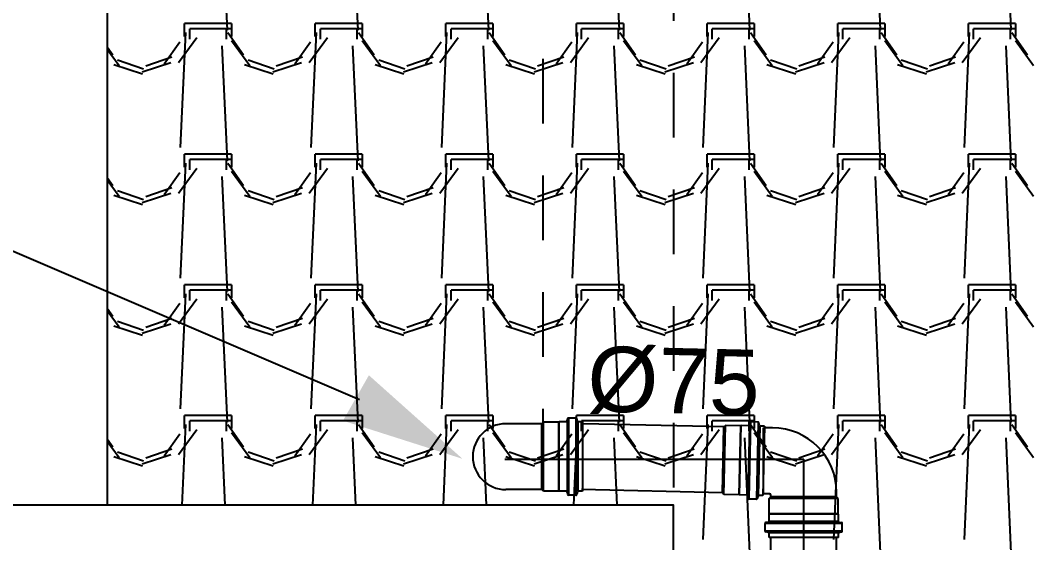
# Model space of a CAD drawing. Header units: millimetres. Extents: x 3923 to 4007, y 744 to 863.
# Drawn here: x 3931.109 to 3933.053, y 851.848 to 852.856 of the extents above; entities that cross this region are included whole.
import ezdxf
from ezdxf.enums import TextEntityAlignment as Align

# ---------------------------------------------------------------- set-up
doc = ezdxf.new("R2010")
doc.units = ezdxf.units.MM
doc.linetypes.add('HIDDEN2', pattern=[0.1875, 0.125, -0.0625])
for name, color, linetype in [('-HIDRO', 8, 'Continuous'), ('A-PEN-C', 4, 'Continuous'), ('Esgoto', 5, 'Continuous'), ('Texto-Tubos', 7, 'Continuous'), ('TigreCad', 3, 'Continuous'), ('Tinterno', 9, 'Continuous')]:
    doc.layers.add(name, color=color, linetype=linetype)
doc.styles.add('TCTUBOS-TXT', font='arial.ttf')

# ---------------------------------------------------------------- blocks, each defined once
blk = doc.blocks.new('j9n75p')
at = {"layer": 'TigreCad'}
for p, q in [((41.5, 37.8), (34.9, 37.8)), ((43.3, 39.6), (41.5, 37.8)), ((61, 39.6), (43.3, 39.6)), ((43.3, 39.6), (43.3, -39.5)), ((61.3, 39.8), (61, 39.6)), ((61, 39.6), (61, -39.5)), ((69.7, 39.8), (61.3, 39.8)), ((70.7, 40.7), (71, 43.4)), ((80.7, 44.3), (72, 44.3)), ((72, 43.3), (72, -43.3)), ((80.7, 43.3), (80.7, -43.3)), ((82.5, 40.5), (81.7, 43.6)), ((88, 39.8), (83.4, 39.8)), ((88, 39.8), (88, -39.8)), ((-37.7, -35.9), (-37.7, -46)), ((37.8, -39.2), (37.8, -46)), ((41.5, -37.7), (39.3, -37.7)), ((43.3, -39.5), (41.5, -37.7)), ((61, -39.5), (43.3, -39.5)), ((61.3, -39.8), (61, -39.5)), ((69.7, -39.8), (61.3, -39.8)), ((70.7, -40.7), (71, -43.4)), ((80.7, -44.3), (72, -44.3)), ((82.5, -40.5), (81.7, -43.6)), ((88, -39.8), (83.4, -39.8))]:
    blk.add_line(p, q, dxfattribs=at)
for centre, radius, start, end in [((36, -35.9), 73.7, 90, 180), ((69.7, 40.8), 1, 270, 355), ((72, 43.3), 1, 90, 175), ((80.7, 43.3), 1, 15, 90), ((83.4, 40.8), 1, 195, 270), ((39.3, -39.2), 1.5, 90, 180), ((69.7, -40.8), 1, 5, 90), ((72, -43.3), 1, 185, 270), ((80.7, -43.3), 1, 270, 345), ((83.4, -40.8), 1, 90, 165)]:
    blk.add_arc(centre, radius, start, end, dxfattribs=at)
at = {"layer": 'Tinterno'}
for p, q in [((41.5, 37.8), (41.5, -37.7)), ((61.3, 39.8), (61.3, -39.8)), ((69.7, 39.8), (69.7, -39.8)), ((70.7, 39.8), (70.7, -39.8)), ((82.7, 39.8), (82.7, -39.8)), ((37.8, -46), (-37.7, -46))]:
    blk.add_line(p, q, dxfattribs=at)
blk = doc.blocks.new('j9n75d')
at = {"layer": 'TigreCad'}
for p, q in [((41.5, 37.8), (0, 37.8)), ((43.3, 39.6), (41.5, 37.8)), ((43.3, -39.6), (43.3, 39.6)), ((61, 39.6), (43.3, 39.6)), ((61.3, 39.8), (61, 39.6)), ((61, -39.6), (61, 39.6)), ((69.7, 39.8), (61.3, 39.8)), ((70.7, 40.7), (71, 43.4)), ((80.7, 44.3), (72, 44.3)), ((72, 43.3), (72, -43.3)), ((80.7, 43.3), (80.7, -43.3)), ((82.5, 40.5), (81.7, 43.6)), ((88, 39.8), (83.4, 39.8)), ((88, 39.8), (88, -39.8)), ((41.5, -37.8), (0, -37.8)), ((43.3, -39.6), (41.5, -37.8)), ((61, -39.6), (43.3, -39.6)), ((61.3, -39.8), (61, -39.6)), ((69.7, -39.8), (61.3, -39.8)), ((70.7, -40.7), (71, -43.4)), ((80.7, -44.3), (72, -44.3)), ((82.5, -40.5), (81.7, -43.6)), ((88, -39.8), (83.4, -39.8))]:
    blk.add_line(p, q, dxfattribs=at)
for centre, radius, start, end in [((0, 0), 37.8, 90, 270), ((69.7, 40.8), 1, 270, 355), ((72, 43.3), 1, 90, 175), ((80.7, 43.3), 1, 15, 90), ((83.4, 40.8), 1, 195, 270), ((69.7, -40.8), 1, 5, 90), ((72, -43.3), 1, 185, 270), ((80.7, -43.3), 1, 270, 345), ((83.4, -40.8), 1, 90, 165)]:
    blk.add_arc(centre, radius, start, end, dxfattribs=at)
at = {"layer": 'Tinterno'}
for p, q in [((41.5, -37.8), (41.5, 37.8)), ((61.3, -39.8), (61.3, 39.8)), ((70.7, 39.8), (70.7, -39.8)), ((82.7, 39.8), (82.7, -39.8))]:
    blk.add_line(p, q, dxfattribs=at)
blk = doc.blocks.new('11030904p')
at = {"layer": 'TigreCad'}
for p, q in [((0, -39.8), (0, 39.8)), ((0, 39.8), (4.6, 39.8)), ((5.5, 40.5), (6.3, 43.6)), ((7.3, 44.3), (16, 44.3)), ((7.3, -43.3), (7.3, 43.3)), ((16, -43.3), (16, 43.3)), ((17.3, 40.7), (17, 43.4)), ((18.3, 39.8), (26.7, 39.8)), ((26.7, 39.8), (27, 39.6)), ((27, 39.6), (44.7, 39.6)), ((44.7, 39.6), (46.5, 37.8)), ((46.5, 37.8), (46.5, -37.7)), ((0, -39.8), (4.6, -39.8)), ((5.5, -40.5), (6.3, -43.6)), ((7.3, -44.3), (16, -44.3)), ((17.3, -40.7), (17, -43.4)), ((18.3, -39.8), (26.7, -39.8)), ((26.7, -39.8), (27, -39.5)), ((27, -39.5), (44.7, -39.5)), ((44.7, -39.5), (46.5, -37.7))]:
    blk.add_line(p, q, dxfattribs=at)
for centre, start, end in [((4.6, 40.8), 270, 345), ((7.3, 43.3), 90, 165), ((16, 43.3), 5, 90), ((18.3, 40.8), 185, 270), ((4.6, -40.8), 15, 90), ((7.3, -43.3), 195, 270), ((16, -43.3), 270, 355), ((18.3, -40.8), 90, 175)]:
    blk.add_arc(centre, 1, start, end, dxfattribs=at)
at = {"layer": 'Tinterno'}
for p, q in [((5.3, -39.8), (5.3, 39.8)), ((17.3, -39.8), (17.3, 39.8)), ((26.7, 39.8), (26.7, -39.8)), ((27, 39.6), (27, -39.5)), ((44.7, 39.6), (44.7, -39.5))]:
    blk.add_line(p, q, dxfattribs=at)

msp = doc.modelspace()

# ---------------------------------------------------------------- linework, layer by layer
at = {"layer": '-HIDRO', "linetype": 'Continuous'}
for p, q in [((3931.2771, 856.5466), (3931.2771, 851.9205)), ((3931.4983, 853.0586), (3931.5083, 852.8368)), ((3931.7503, 853.0586), (3931.7603, 852.8368)), ((3932.0023, 853.0586), (3932.0123, 852.8368)), ((3932.2543, 853.0586), (3932.2643, 852.8368)), ((3932.5063, 853.0586), (3932.5163, 852.8368)), ((3932.7583, 853.0586), (3932.7683, 852.8368)), ((3933.0103, 853.0586), (3933.0203, 852.8368)), ((3931.5068, 852.8496), (3931.4262, 852.8496)), ((3931.4262, 852.8244), (3931.4262, 852.8496)), ((3931.5068, 852.8395), (3931.4362, 852.8395)), ((3931.4362, 852.8193), (3931.4362, 852.8395)), ((3931.5169, 852.8496), (3931.5068, 852.8496)), ((3931.5068, 852.8395), (3931.5068, 852.8193)), ((3931.5169, 852.8395), (3931.5068, 852.8395)), ((3931.5169, 852.8496), (3931.5169, 852.8244)), ((3931.7588, 852.8496), (3931.6782, 852.8496)), ((3931.6782, 852.8244), (3931.6782, 852.8496)), ((3931.7588, 852.8395), (3931.6882, 852.8395)), ((3931.6882, 852.8193), (3931.6882, 852.8395)), ((3931.7689, 852.8496), (3931.7588, 852.8496)), ((3931.7588, 852.8395), (3931.7588, 852.8193)), ((3931.7689, 852.8395), (3931.7588, 852.8395)), ((3931.7689, 852.8496), (3931.7689, 852.8244)), ((3932.0108, 852.8496), (3931.9302, 852.8496)), ((3931.9302, 852.8244), (3931.9302, 852.8496)), ((3932.0108, 852.8395), (3931.9402, 852.8395)), ((3931.9402, 852.8193), (3931.9402, 852.8395)), ((3932.0209, 852.8496), (3932.0108, 852.8496)), ((3932.0108, 852.8395), (3932.0108, 852.8193)), ((3932.0209, 852.8395), (3932.0108, 852.8395)), ((3932.0209, 852.8496), (3932.0209, 852.8244)), ((3932.2628, 852.8496), (3932.1822, 852.8496)), ((3932.1822, 852.8244), (3932.1822, 852.8496)), ((3932.2628, 852.8395), (3932.1922, 852.8395)), ((3932.1922, 852.8193), (3932.1922, 852.8395)), ((3932.2729, 852.8496), (3932.2628, 852.8496)), ((3932.2628, 852.8395), (3932.2628, 852.8193)), ((3932.2729, 852.8395), (3932.2628, 852.8395)), ((3932.2729, 852.8496), (3932.2729, 852.8244)), ((3932.5148, 852.8496), (3932.4342, 852.8496)), ((3932.4342, 852.8244), (3932.4342, 852.8496)), ((3932.5148, 852.8395), (3932.4442, 852.8395)), ((3932.4442, 852.8193), (3932.4442, 852.8395)), ((3932.5249, 852.8496), (3932.5148, 852.8496)), ((3932.5148, 852.8395), (3932.5148, 852.8193)), ((3932.5249, 852.8395), (3932.5148, 852.8395)), ((3932.5249, 852.8496), (3932.5249, 852.8244)), ((3932.7668, 852.8496), (3932.6862, 852.8496)), ((3932.6862, 852.8244), (3932.6862, 852.8496)), ((3932.7668, 852.8395), (3932.6962, 852.8395)), ((3932.6962, 852.8193), (3932.6962, 852.8395)), ((3932.7769, 852.8496), (3932.7668, 852.8496)), ((3932.7668, 852.8395), (3932.7668, 852.8193)), ((3932.7769, 852.8395), (3932.7668, 852.8395)), ((3932.7769, 852.8496), (3932.7769, 852.8244)), ((3933.0188, 852.8496), (3932.9382, 852.8496)), ((3932.9382, 852.8244), (3932.9382, 852.8496)), ((3933.0188, 852.8395), (3932.9482, 852.8395)), ((3932.9482, 852.8193), (3932.9482, 852.8395)), ((3933.0289, 852.8496), (3933.0188, 852.8496)), ((3933.0188, 852.8395), (3933.0188, 852.8193)), ((3933.0289, 852.8395), (3933.0188, 852.8395)), ((3933.0289, 852.8496), (3933.0289, 852.8244)), ((3931.4144, 852.7747), (3931.4497, 852.8226)), ((3931.4278, 852.8323), (3931.4178, 852.6106)), ((3931.5099, 852.832), (3931.5402, 852.7892)), ((3931.6664, 852.7747), (3931.7017, 852.8226)), ((3931.6798, 852.8323), (3931.6698, 852.6106)), ((3931.7619, 852.832), (3931.7922, 852.7892)), ((3931.9184, 852.7747), (3931.9537, 852.8226)), ((3931.9318, 852.8323), (3931.9218, 852.6106)), ((3932.0139, 852.832), (3932.0442, 852.7892)), ((3932.1704, 852.7747), (3932.2057, 852.8226)), ((3932.1838, 852.8323), (3932.1738, 852.6106)), ((3932.2659, 852.832), (3932.2962, 852.7892)), ((3932.4224, 852.7747), (3932.4577, 852.8226)), ((3932.4358, 852.8323), (3932.4258, 852.6106)), ((3932.5179, 852.832), (3932.5482, 852.7892)), ((3932.6744, 852.7747), (3932.7097, 852.8226)), ((3932.6878, 852.8323), (3932.6778, 852.6106)), ((3932.7699, 852.832), (3932.8002, 852.7892)), ((3932.9264, 852.7747), (3932.9617, 852.8226)), ((3932.9399, 852.8323), (3932.9298, 852.6106)), ((3933.0219, 852.832), (3933.0522, 852.7892)), ((3931.2771, 852.8048), (3931.2881, 852.7892)), ((3931.2771, 852.7999), (3931.3001, 852.7688)), ((3931.387, 852.7717), (3931.4172, 852.8145)), ((3931.4983, 852.8066), (3931.5083, 852.5848)), ((3931.5168, 852.8166), (3931.5521, 852.7688)), ((3931.639, 852.7717), (3931.6692, 852.8145)), ((3931.7503, 852.8066), (3931.7603, 852.5848)), ((3931.7688, 852.8166), (3931.8041, 852.7688)), ((3931.891, 852.7717), (3931.9212, 852.8145)), ((3932.0023, 852.8066), (3932.0123, 852.5848)), ((3932.0208, 852.8166), (3932.056, 852.7688)), ((3932.143, 852.7717), (3932.1732, 852.8145)), ((3932.2543, 852.8066), (3932.2643, 852.5848)), ((3932.2728, 852.8166), (3932.308, 852.7688)), ((3932.395, 852.7717), (3932.4252, 852.8145)), ((3932.5063, 852.8066), (3932.5163, 852.5848)), ((3932.5248, 852.8166), (3932.56, 852.7688)), ((3932.647, 852.7717), (3932.6772, 852.8145)), ((3932.7583, 852.8066), (3932.7683, 852.5848)), ((3932.7768, 852.8166), (3932.812, 852.7688)), ((3932.899, 852.7717), (3932.9292, 852.8145)), ((3933.0103, 852.8066), (3933.0203, 852.5848)), ((3933.0288, 852.8166), (3933.064, 852.7688)), ((3931.2967, 852.7796), (3931.3471, 852.762)), ((3931.3512, 852.7679), (3931.4016, 852.7855)), ((3931.5487, 852.7796), (3931.5991, 852.762)), ((3931.6032, 852.7679), (3931.6536, 852.7855)), ((3931.8007, 852.7796), (3931.8511, 852.762)), ((3931.8552, 852.7679), (3931.9056, 852.7855)), ((3932.0527, 852.7796), (3932.1031, 852.762)), ((3932.1072, 852.7679), (3932.1576, 852.7855)), ((3932.3047, 852.7796), (3932.3551, 852.762)), ((3932.3592, 852.7679), (3932.4096, 852.7855)), ((3932.5567, 852.7796), (3932.6071, 852.762)), ((3932.6112, 852.7679), (3932.6616, 852.7855)), ((3932.8087, 852.7796), (3932.8591, 852.762)), ((3932.8632, 852.7679), (3932.9136, 852.7855)), ((3931.2897, 852.7703), (3931.3451, 852.7527)), ((3931.3445, 852.7566), (3931.3999, 852.7743)), ((3931.5417, 852.7703), (3931.5971, 852.7527)), ((3931.5965, 852.7566), (3931.6519, 852.7743)), ((3931.7937, 852.7703), (3931.8491, 852.7527)), ((3931.8485, 852.7566), (3931.9039, 852.7743)), ((3932.0457, 852.7703), (3932.1011, 852.7527)), ((3932.1005, 852.7566), (3932.1559, 852.7743)), ((3932.2977, 852.7703), (3932.3531, 852.7527)), ((3932.3525, 852.7566), (3932.4079, 852.7743)), ((3932.5497, 852.7703), (3932.6051, 852.7527)), ((3932.6045, 852.7566), (3932.6599, 852.7743)), ((3932.8017, 852.7703), (3932.8571, 852.7527)), ((3932.8565, 852.7566), (3932.9119, 852.7743)), ((3931.5068, 852.5976), (3931.4262, 852.5976)), ((3931.4262, 852.5724), (3931.4262, 852.5976)), ((3931.5068, 852.5875), (3931.4362, 852.5875)), ((3931.4362, 852.5673), (3931.4362, 852.5875)), ((3931.5169, 852.5976), (3931.5068, 852.5976)), ((3931.5068, 852.5875), (3931.5068, 852.5673)), ((3931.5169, 852.5875), (3931.5068, 852.5875)), ((3931.5169, 852.5976), (3931.5169, 852.5724)), ((3931.7588, 852.5976), (3931.6782, 852.5976)), ((3931.6782, 852.5724), (3931.6782, 852.5976)), ((3931.7588, 852.5875), (3931.6882, 852.5875)), ((3931.6882, 852.5673), (3931.6882, 852.5875)), ((3931.7689, 852.5976), (3931.7588, 852.5976)), ((3931.7588, 852.5875), (3931.7588, 852.5673)), ((3931.7689, 852.5875), (3931.7588, 852.5875)), ((3931.7689, 852.5976), (3931.7689, 852.5724)), ((3932.0108, 852.5976), (3931.9302, 852.5976)), ((3931.9302, 852.5724), (3931.9302, 852.5976)), ((3932.0108, 852.5875), (3931.9402, 852.5875)), ((3931.9402, 852.5673), (3931.9402, 852.5875)), ((3932.0209, 852.5976), (3932.0108, 852.5976)), ((3932.0108, 852.5875), (3932.0108, 852.5673)), ((3932.0209, 852.5875), (3932.0108, 852.5875)), ((3932.0209, 852.5976), (3932.0209, 852.5724)), ((3932.2628, 852.5976), (3932.1822, 852.5976)), ((3932.1822, 852.5724), (3932.1822, 852.5976)), ((3932.2628, 852.5875), (3932.1922, 852.5875)), ((3932.1922, 852.5673), (3932.1922, 852.5875)), ((3932.2729, 852.5976), (3932.2628, 852.5976)), ((3932.2628, 852.5875), (3932.2628, 852.5673)), ((3932.2729, 852.5875), (3932.2628, 852.5875)), ((3932.2729, 852.5976), (3932.2729, 852.5724)), ((3932.5148, 852.5976), (3932.4342, 852.5976)), ((3932.4342, 852.5724), (3932.4342, 852.5976)), ((3932.5148, 852.5875), (3932.4442, 852.5875)), ((3932.4442, 852.5673), (3932.4442, 852.5875)), ((3932.5249, 852.5976), (3932.5148, 852.5976)), ((3932.5148, 852.5875), (3932.5148, 852.5673)), ((3932.5249, 852.5875), (3932.5148, 852.5875)), ((3932.5249, 852.5976), (3932.5249, 852.5724)), ((3932.7668, 852.5976), (3932.6862, 852.5976)), ((3932.6862, 852.5724), (3932.6862, 852.5976)), ((3932.7668, 852.5875), (3932.6962, 852.5875)), ((3932.6962, 852.5673), (3932.6962, 852.5875)), ((3932.7769, 852.5976), (3932.7668, 852.5976)), ((3932.7668, 852.5875), (3932.7668, 852.5673)), ((3932.7769, 852.5875), (3932.7668, 852.5875)), ((3932.7769, 852.5976), (3932.7769, 852.5724)), ((3933.0188, 852.5976), (3932.9382, 852.5976)), ((3932.9382, 852.5724), (3932.9382, 852.5976)), ((3933.0188, 852.5875), (3932.9482, 852.5875)), ((3932.9482, 852.5673), (3932.9482, 852.5875)), ((3933.0289, 852.5976), (3933.0188, 852.5976)), ((3933.0188, 852.5875), (3933.0188, 852.5673)), ((3933.0289, 852.5875), (3933.0188, 852.5875)), ((3933.0289, 852.5976), (3933.0289, 852.5724)), ((3931.4144, 852.5227), (3931.4497, 852.5706)), ((3931.4278, 852.5803), (3931.4178, 852.3586)), ((3931.5099, 852.58), (3931.5401, 852.5372)), ((3931.5168, 852.5646), (3931.5521, 852.5168)), ((3931.6664, 852.5227), (3931.7017, 852.5706)), ((3931.6798, 852.5803), (3931.6698, 852.3586)), ((3931.7619, 852.58), (3931.7922, 852.5372)), ((3931.7688, 852.5646), (3931.8041, 852.5168)), ((3931.9184, 852.5227), (3931.9537, 852.5706)), ((3931.9318, 852.5803), (3931.9218, 852.3586)), ((3932.0139, 852.58), (3932.0442, 852.5372)), ((3932.0208, 852.5646), (3932.0561, 852.5168)), ((3932.1704, 852.5227), (3932.2057, 852.5706)), ((3932.1838, 852.5803), (3932.1738, 852.3586)), ((3932.2659, 852.58), (3932.2962, 852.5372)), ((3932.2728, 852.5646), (3932.308, 852.5168)), ((3932.4224, 852.5227), (3932.4577, 852.5706)), ((3932.4358, 852.5803), (3932.4258, 852.3586)), ((3932.5179, 852.58), (3932.5482, 852.5372)), ((3932.5248, 852.5646), (3932.56, 852.5168)), ((3932.6744, 852.5227), (3932.7097, 852.5706)), ((3932.6878, 852.5803), (3932.6778, 852.3586)), ((3932.7699, 852.58), (3932.8002, 852.5372)), ((3932.7768, 852.5646), (3932.812, 852.5168)), ((3932.9264, 852.5227), (3932.9617, 852.5706)), ((3932.9399, 852.5803), (3932.9298, 852.3585)), ((3933.0219, 852.58), (3933.0522, 852.5372)), ((3933.0288, 852.5646), (3933.064, 852.5168)), ((3931.2771, 852.5528), (3931.2881, 852.5372)), ((3931.2771, 852.5479), (3931.3001, 852.5168)), ((3931.387, 852.5197), (3931.4172, 852.5625)), ((3931.4983, 852.5546), (3931.5083, 852.3328)), ((3931.639, 852.5197), (3931.6692, 852.5625)), ((3931.7503, 852.5546), (3931.7603, 852.3328)), ((3931.891, 852.5197), (3931.9212, 852.5625)), ((3932.0023, 852.5546), (3932.0123, 852.3328)), ((3932.143, 852.5197), (3932.1732, 852.5625)), ((3932.2543, 852.5546), (3932.2643, 852.3328)), ((3932.395, 852.5197), (3932.4252, 852.5625)), ((3932.5063, 852.5546), (3932.5163, 852.3328)), ((3932.647, 852.5197), (3932.6772, 852.5625)), ((3932.7583, 852.5546), (3932.7683, 852.3328)), ((3932.899, 852.5197), (3932.9292, 852.5625)), ((3933.0103, 852.5546), (3933.0203, 852.3328)), ((3931.2967, 852.5276), (3931.3471, 852.51)), ((3931.3512, 852.5159), (3931.4016, 852.5335)), ((3931.5487, 852.5276), (3931.5991, 852.51)), ((3931.6032, 852.5159), (3931.6536, 852.5335)), ((3931.8007, 852.5276), (3931.8511, 852.51)), ((3931.8552, 852.5159), (3931.9056, 852.5335)), ((3932.0527, 852.5276), (3932.1031, 852.51)), ((3932.1072, 852.5159), (3932.1576, 852.5335)), ((3932.3047, 852.5276), (3932.3551, 852.51)), ((3932.3592, 852.5159), (3932.4096, 852.5335)), ((3932.5567, 852.5276), (3932.6071, 852.51)), ((3932.6112, 852.5159), (3932.6616, 852.5335)), ((3932.8087, 852.5276), (3932.8591, 852.51)), ((3932.8632, 852.5159), (3932.9136, 852.5335)), ((3931.2897, 852.5183), (3931.3451, 852.5007)), ((3931.3445, 852.5046), (3931.3999, 852.5223)), ((3931.5417, 852.5183), (3931.5971, 852.5007)), ((3931.5965, 852.5046), (3931.6519, 852.5223)), ((3931.7937, 852.5183), (3931.8491, 852.5007)), ((3931.8485, 852.5046), (3931.9039, 852.5223)), ((3932.0457, 852.5183), (3932.1011, 852.5007)), ((3932.1005, 852.5046), (3932.1559, 852.5223)), ((3932.2977, 852.5183), (3932.3531, 852.5007)), ((3932.3525, 852.5046), (3932.4079, 852.5223)), ((3932.5497, 852.5183), (3932.6051, 852.5007)), ((3932.6045, 852.5046), (3932.6599, 852.5223)), ((3932.8017, 852.5183), (3932.8571, 852.5007)), ((3932.8565, 852.5046), (3932.9119, 852.5223)), ((3931.5068, 852.3456), (3931.4262, 852.3456)), ((3931.4262, 852.3204), (3931.4262, 852.3456)), ((3931.5068, 852.3355), (3931.4362, 852.3355)), ((3931.4362, 852.3153), (3931.4362, 852.3355)), ((3931.5169, 852.3456), (3931.5068, 852.3456)), ((3931.5068, 852.3355), (3931.5068, 852.3153)), ((3931.5169, 852.3355), (3931.5068, 852.3355)), ((3931.5169, 852.3456), (3931.5169, 852.3204)), ((3931.7588, 852.3456), (3931.6782, 852.3456)), ((3931.6782, 852.3204), (3931.6782, 852.3456)), ((3931.7588, 852.3355), (3931.6882, 852.3355)), ((3931.6882, 852.3153), (3931.6882, 852.3355)), ((3931.7689, 852.3456), (3931.7588, 852.3456)), ((3931.7588, 852.3355), (3931.7588, 852.3153)), ((3931.7689, 852.3355), (3931.7588, 852.3355)), ((3931.7689, 852.3456), (3931.7689, 852.3204)), ((3932.0108, 852.3456), (3931.9302, 852.3456)), ((3931.9302, 852.3204), (3931.9302, 852.3456)), ((3932.0108, 852.3355), (3931.9402, 852.3355)), ((3931.9402, 852.3153), (3931.9402, 852.3355)), ((3932.0209, 852.3456), (3932.0108, 852.3456)), ((3932.0108, 852.3355), (3932.0108, 852.3153)), ((3932.0209, 852.3355), (3932.0108, 852.3355)), ((3932.0209, 852.3456), (3932.0209, 852.3204)), ((3932.2628, 852.3456), (3932.1822, 852.3456)), ((3932.1822, 852.3204), (3932.1822, 852.3456)), ((3932.2628, 852.3355), (3932.1922, 852.3355)), ((3932.1922, 852.3153), (3932.1922, 852.3355)), ((3932.2729, 852.3456), (3932.2628, 852.3456)), ((3932.2628, 852.3355), (3932.2628, 852.3153)), ((3932.2729, 852.3355), (3932.2628, 852.3355)), ((3932.2729, 852.3456), (3932.2729, 852.3204)), ((3932.5148, 852.3456), (3932.4342, 852.3456)), ((3932.4342, 852.3204), (3932.4342, 852.3456)), ((3932.5148, 852.3355), (3932.4442, 852.3355)), ((3932.4442, 852.3153), (3932.4442, 852.3355)), ((3932.5249, 852.3456), (3932.5148, 852.3456)), ((3932.5148, 852.3355), (3932.5148, 852.3153)), ((3932.5249, 852.3355), (3932.5148, 852.3355)), ((3932.5249, 852.3456), (3932.5249, 852.3204)), ((3932.7668, 852.3456), (3932.6862, 852.3456)), ((3932.6862, 852.3204), (3932.6862, 852.3456)), ((3932.7668, 852.3355), (3932.6962, 852.3355)), ((3932.6962, 852.3153), (3932.6962, 852.3355)), ((3932.7769, 852.3456), (3932.7668, 852.3456)), ((3932.7668, 852.3355), (3932.7668, 852.3153)), ((3932.7769, 852.3355), (3932.7668, 852.3355)), ((3932.7769, 852.3456), (3932.7769, 852.3204)), ((3933.0188, 852.3456), (3932.9382, 852.3456)), ((3932.9382, 852.3204), (3932.9382, 852.3456)), ((3933.0188, 852.3355), (3932.9482, 852.3355)), ((3932.9482, 852.3153), (3932.9482, 852.3355)), ((3933.0289, 852.3456), (3933.0188, 852.3456)), ((3933.0188, 852.3355), (3933.0188, 852.3153)), ((3933.0289, 852.3355), (3933.0188, 852.3355)), ((3933.0289, 852.3456), (3933.0289, 852.3204)), ((3931.4144, 852.2707), (3931.4497, 852.3186)), ((3931.4278, 852.3283), (3931.4178, 852.1066)), ((3931.5099, 852.328), (3931.5401, 852.2852)), ((3931.5168, 852.3126), (3931.5521, 852.2648)), ((3931.6664, 852.2707), (3931.7017, 852.3186)), ((3931.6798, 852.3283), (3931.6698, 852.1066)), ((3931.7619, 852.328), (3931.7922, 852.2852)), ((3931.7688, 852.3126), (3931.8041, 852.2648)), ((3931.9184, 852.2707), (3931.9537, 852.3186)), ((3931.9318, 852.3283), (3931.9218, 852.1066)), ((3932.0139, 852.328), (3932.0442, 852.2852)), ((3932.0208, 852.3126), (3932.0561, 852.2648)), ((3932.1704, 852.2707), (3932.2057, 852.3186)), ((3932.1838, 852.3283), (3932.1738, 852.1066)), ((3932.2659, 852.328), (3932.2962, 852.2852)), ((3932.2728, 852.3126), (3932.3081, 852.2648)), ((3932.4224, 852.2707), (3932.4577, 852.3186)), ((3932.4358, 852.3283), (3932.4258, 852.1066)), ((3932.5179, 852.328), (3932.5482, 852.2852)), ((3932.5248, 852.3126), (3932.56, 852.2648)), ((3932.6744, 852.2707), (3932.7097, 852.3186)), ((3932.6878, 852.3283), (3932.6778, 852.1066)), ((3932.7699, 852.328), (3932.8002, 852.2852)), ((3932.7768, 852.3126), (3932.812, 852.2648)), ((3932.9264, 852.2707), (3932.9617, 852.3186)), ((3932.9399, 852.3283), (3932.9298, 852.1065)), ((3933.0219, 852.328), (3933.0522, 852.2852)), ((3933.0288, 852.3126), (3933.064, 852.2648)), ((3931.2771, 852.3008), (3931.2881, 852.2852)), ((3931.2771, 852.2959), (3931.3001, 852.2648)), ((3931.387, 852.2677), (3931.4172, 852.3105)), ((3931.4983, 852.3026), (3931.5083, 852.0808)), ((3931.639, 852.2677), (3931.6692, 852.3105)), ((3931.7503, 852.3026), (3931.7603, 852.0808)), ((3931.891, 852.2677), (3931.9212, 852.3105)), ((3932.0023, 852.3026), (3932.0123, 852.0808)), ((3932.143, 852.2677), (3932.1732, 852.3105)), ((3932.2543, 852.3026), (3932.2643, 852.0808)), ((3932.395, 852.2677), (3932.4252, 852.3105)), ((3932.5063, 852.3026), (3932.5163, 852.0808)), ((3932.647, 852.2677), (3932.6772, 852.3105)), ((3932.7583, 852.3026), (3932.7683, 852.0808)), ((3932.899, 852.2677), (3932.9292, 852.3105)), ((3933.0103, 852.3026), (3933.0203, 852.0808)), ((3931.2967, 852.2756), (3931.3471, 852.258)), ((3931.3512, 852.2639), (3931.4016, 852.2815)), ((3931.5487, 852.2756), (3931.5991, 852.258)), ((3931.6032, 852.2639), (3931.6536, 852.2815)), ((3931.8007, 852.2756), (3931.8511, 852.258)), ((3931.8552, 852.2639), (3931.9056, 852.2815)), ((3932.0527, 852.2756), (3932.1031, 852.258)), ((3932.1072, 852.2639), (3932.1576, 852.2815)), ((3932.3047, 852.2756), (3932.3551, 852.258)), ((3932.3592, 852.2639), (3932.4096, 852.2815)), ((3932.5567, 852.2756), (3932.6071, 852.258)), ((3932.6112, 852.2639), (3932.6616, 852.2815)), ((3932.8087, 852.2756), (3932.8591, 852.258)), ((3932.8632, 852.2639), (3932.9136, 852.2815)), ((3931.2897, 852.2663), (3931.3451, 852.2487)), ((3931.3445, 852.2526), (3931.3999, 852.2703)), ((3931.5417, 852.2663), (3931.5971, 852.2487)), ((3931.5965, 852.2526), (3931.6519, 852.2703)), ((3931.7937, 852.2663), (3931.8491, 852.2487)), ((3931.8485, 852.2526), (3931.9039, 852.2703)), ((3932.0457, 852.2663), (3932.1011, 852.2487)), ((3932.1005, 852.2526), (3932.1559, 852.2703)), ((3932.2977, 852.2663), (3932.3531, 852.2487)), ((3932.3525, 852.2526), (3932.4079, 852.2703)), ((3932.5497, 852.2663), (3932.6051, 852.2487)), ((3932.6045, 852.2526), (3932.6599, 852.2703)), ((3932.8017, 852.2663), (3932.8571, 852.2487)), ((3932.8565, 852.2526), (3932.9119, 852.2703)), ((3931.5068, 852.0936), (3931.4262, 852.0936)), ((3931.4262, 852.0684), (3931.4262, 852.0936)), ((3931.5068, 852.0835), (3931.4362, 852.0835)), ((3931.4362, 852.0633), (3931.4362, 852.0835)), ((3931.5169, 852.0936), (3931.5068, 852.0936)), ((3931.5068, 852.0835), (3931.5068, 852.0633)), ((3931.5169, 852.0835), (3931.5068, 852.0835)), ((3931.5169, 852.0936), (3931.5169, 852.0684)), ((3931.7588, 852.0936), (3931.6782, 852.0936)), ((3931.6782, 852.0684), (3931.6782, 852.0936)), ((3931.7588, 852.0835), (3931.6882, 852.0835)), ((3931.6882, 852.0633), (3931.6882, 852.0835)), ((3931.7689, 852.0936), (3931.7588, 852.0936)), ((3931.7588, 852.0835), (3931.7588, 852.0633)), ((3931.7689, 852.0835), (3931.7588, 852.0835)), ((3931.7689, 852.0936), (3931.7689, 852.0684)), ((3932.0108, 852.0936), (3931.9302, 852.0936)), ((3931.9302, 852.0684), (3931.9302, 852.0936)), ((3932.0108, 852.0835), (3931.9402, 852.0835)), ((3931.9402, 852.0633), (3931.9402, 852.0835)), ((3932.0209, 852.0936), (3932.0108, 852.0936)), ((3932.0108, 852.0835), (3932.0108, 852.0633)), ((3932.0209, 852.0835), (3932.0108, 852.0835)), ((3932.0209, 852.0936), (3932.0209, 852.0684)), ((3932.2628, 852.0936), (3932.1822, 852.0936)), ((3932.1822, 852.0684), (3932.1822, 852.0936)), ((3932.2628, 852.0835), (3932.1922, 852.0835)), ((3932.1922, 852.0633), (3932.1922, 852.0835)), ((3932.2729, 852.0936), (3932.2628, 852.0936)), ((3932.2628, 852.0835), (3932.2628, 852.0633)), ((3932.2729, 852.0835), (3932.2628, 852.0835)), ((3932.2729, 852.0936), (3932.2729, 852.0684)), ((3932.5148, 852.0936), (3932.4342, 852.0936)), ((3932.4342, 852.0684), (3932.4342, 852.0936)), ((3932.5148, 852.0835), (3932.4442, 852.0835)), ((3932.4442, 852.0633), (3932.4442, 852.0835)), ((3932.5249, 852.0936), (3932.5148, 852.0936)), ((3932.5148, 852.0835), (3932.5148, 852.0633)), ((3932.5249, 852.0835), (3932.5148, 852.0835)), ((3932.5249, 852.0936), (3932.5249, 852.0684)), ((3932.7668, 852.0936), (3932.6862, 852.0936)), ((3932.6862, 852.0684), (3932.6862, 852.0936)), ((3932.7668, 852.0835), (3932.6962, 852.0835)), ((3932.6962, 852.0633), (3932.6962, 852.0835)), ((3932.7769, 852.0936), (3932.7668, 852.0936)), ((3932.7668, 852.0835), (3932.7668, 852.0633)), ((3932.7769, 852.0835), (3932.7668, 852.0835)), ((3932.7769, 852.0936), (3932.7769, 852.0684)), ((3933.0188, 852.0936), (3932.9382, 852.0936)), ((3932.9382, 852.0684), (3932.9382, 852.0936)), ((3933.0188, 852.0835), (3932.9482, 852.0835)), ((3932.9482, 852.0633), (3932.9482, 852.0835)), ((3933.0289, 852.0936), (3933.0188, 852.0936)), ((3933.0188, 852.0835), (3933.0188, 852.0633)), ((3933.0289, 852.0835), (3933.0188, 852.0835)), ((3933.0289, 852.0936), (3933.0289, 852.0684)), ((3931.4144, 852.0187), (3931.4497, 852.0666)), ((3931.4278, 852.0763), (3931.4208, 851.9205)), ((3931.5099, 852.076), (3931.5401, 852.0332)), ((3931.5168, 852.0606), (3931.5521, 852.0128)), ((3931.6664, 852.0187), (3931.7017, 852.0666)), ((3931.6798, 852.0763), (3931.6728, 851.9205)), ((3931.7619, 852.076), (3931.7921, 852.0332)), ((3931.7688, 852.0606), (3931.8041, 852.0128)), ((3931.9184, 852.0187), (3931.9537, 852.0666)), ((3931.9318, 852.0763), (3931.9248, 851.9205)), ((3932.0139, 852.076), (3932.0442, 852.0332)), ((3932.0208, 852.0606), (3932.0561, 852.0128)), ((3932.1704, 852.0187), (3932.2057, 852.0666)), ((3932.1838, 852.0763), (3932.1768, 851.9205)), ((3932.2659, 852.076), (3932.2962, 852.0332)), ((3932.2728, 852.0606), (3932.3081, 852.0128)), ((3932.4224, 852.0187), (3932.4577, 852.0666)), ((3932.4358, 852.0763), (3932.4258, 851.8546)), ((3932.5179, 852.076), (3932.5482, 852.0332)), ((3932.5248, 852.0606), (3932.5601, 852.0128)), ((3932.6744, 852.0187), (3932.7097, 852.0666)), ((3932.6878, 852.0763), (3932.6778, 851.8546)), ((3932.7699, 852.076), (3932.8002, 852.0332)), ((3932.7768, 852.0606), (3932.812, 852.0128)), ((3932.9264, 852.0187), (3932.9617, 852.0666)), ((3932.9399, 852.0763), (3932.9298, 851.8545)), ((3933.0219, 852.076), (3933.0522, 852.0332)), ((3933.0288, 852.0606), (3933.064, 852.0128)), ((3931.2771, 852.0488), (3931.2881, 852.0332)), ((3931.2771, 852.0439), (3931.3001, 852.0128)), ((3931.387, 852.0157), (3931.4172, 852.0585)), ((3931.4983, 852.0506), (3931.5042, 851.9205)), ((3931.639, 852.0157), (3931.6692, 852.0585)), ((3931.7503, 852.0506), (3931.7562, 851.9205)), ((3931.891, 852.0157), (3931.9212, 852.0585)), ((3932.0023, 852.0506), (3932.0082, 851.9205)), ((3932.143, 852.0157), (3932.1732, 852.0585)), ((3932.2543, 852.0506), (3932.2602, 851.9205)), ((3932.395, 852.0157), (3932.4252, 852.0585)), ((3932.5063, 852.0506), (3932.5163, 851.8288)), ((3932.647, 852.0157), (3932.6772, 852.0585)), ((3932.7583, 852.0506), (3932.7683, 851.8288)), ((3932.899, 852.0157), (3932.9292, 852.0585)), ((3933.0103, 852.0506), (3933.0203, 851.8288)), ((3931.2967, 852.0236), (3931.3471, 852.006)), ((3931.3512, 852.0119), (3931.4016, 852.0295)), ((3931.5487, 852.0236), (3931.5991, 852.006)), ((3931.6032, 852.0119), (3931.6536, 852.0295)), ((3931.8007, 852.0236), (3931.8511, 852.006)), ((3931.8552, 852.0119), (3931.9056, 852.0295)), ((3932.0527, 852.0236), (3932.1031, 852.006)), ((3932.1072, 852.0119), (3932.1576, 852.0295)), ((3932.3047, 852.0236), (3932.3551, 852.006)), ((3932.3591, 852.0119), (3932.4095, 852.0295)), ((3932.5567, 852.0236), (3932.6071, 852.006)), ((3932.6111, 852.0119), (3932.6615, 852.0295)), ((3932.8087, 852.0236), (3932.8591, 852.006)), ((3932.8631, 852.0119), (3932.9135, 852.0295)), ((3931.2897, 852.0143), (3931.3451, 851.9967)), ((3931.3445, 852.0006), (3931.3999, 852.0183)), ((3931.5417, 852.0143), (3931.5971, 851.9967)), ((3931.5965, 852.0006), (3931.6519, 852.0183)), ((3931.7937, 852.0143), (3931.8491, 851.9967)), ((3931.8485, 852.0006), (3931.9039, 852.0183)), ((3932.0457, 852.0143), (3932.1011, 851.9967)), ((3932.1005, 852.0006), (3932.1559, 852.0183)), ((3932.2977, 852.0143), (3932.3531, 851.9967)), ((3932.3525, 852.0006), (3932.4079, 852.0183)), ((3932.5497, 852.0143), (3932.6051, 851.9967)), ((3932.6045, 852.0006), (3932.6599, 852.0183)), ((3932.8017, 852.0143), (3932.8571, 851.9967)), ((3932.8565, 852.0006), (3932.9119, 852.0183))]:
    msp.add_line(p, q, dxfattribs=at)
at = {"layer": '-HIDRO', "linetype": 'HIDDEN2'}
for p, q in [((3932.1171, 855.7066), (3932.1171, 851.9205)), ((3932.3691, 855.4546), (3932.3691, 851.9205))]:
    msp.add_line(p, q, dxfattribs=at)
at = {"layer": '-HIDRO', "linetype": 'Continuous'}
msp.add_lwpolyline([(3929.8491, 851.9205), (3929.8491, 847.2165), (3932.3691, 847.2165), (3932.3691, 851.9205)], close=True, dxfattribs=at)
at = {"layer": 'A-PEN-C'}
msp.add_line((3931.7638, 852.1237), (3930.9465, 852.4739), dxfattribs=at)
msp.add_solid([(3931.9623, 852.0101), (3931.7818, 852.1712), (3931.7318, 852.0836)], dxfattribs=at)
at = {"layer": 'Esgoto'}
for p in [(3932.0442, 852.0096), (3932.6205, 847.1273)]:
    msp.add_line(p, (3932.6205, 852.0096), dxfattribs=at)
at = {"layer": 'TigreCad'}
for p, q in [((3932.4665, 852.0715), (3932.195, 852.0777)), ((3932.4636, 851.9447), (3932.192, 851.9509)), ((3932.557, 847.2787), (3932.557, 851.8584)), ((3932.6839, 847.2787), (3932.6839, 851.8584))]:
    msp.add_line(p, q, dxfattribs=at)

# ---------------------------------------------------------------- block references
at = {"layer": 'Esgoto', "xscale": 0.00168, "yscale": 0.00168, "zscale": 0.00168, "rotation": 178.6788836481477}
msp.add_blockref('11030904p', (3932.5432, 852.0063), dxfattribs=at)
at = {"layer": 'TigreCad', "xscale": 0.00168, "yscale": 0.00168, "zscale": 0.00168}
msp.add_blockref('j9n75d', (3932.0457, 852.0143), dxfattribs=at)
at = {"layer": 'TigreCad', "xscale": 0.00168, "yscale": 0.00168, "zscale": 0.00168, "rotation": 270}
msp.add_blockref('j9n75p', (3932.6205, 852.0063), dxfattribs=at)

# ---------------------------------------------------------------- texts
at = {"layer": 'Texto-Tubos', "style": 'TCTUBOS-TXT'}
msp.add_text('%%C75', height=0.126, rotation=358.6789, dxfattribs=at).set_placement((3932.3683, 852.0979), align=Align.CENTER)

doc.saveas('drawing.dxf')
